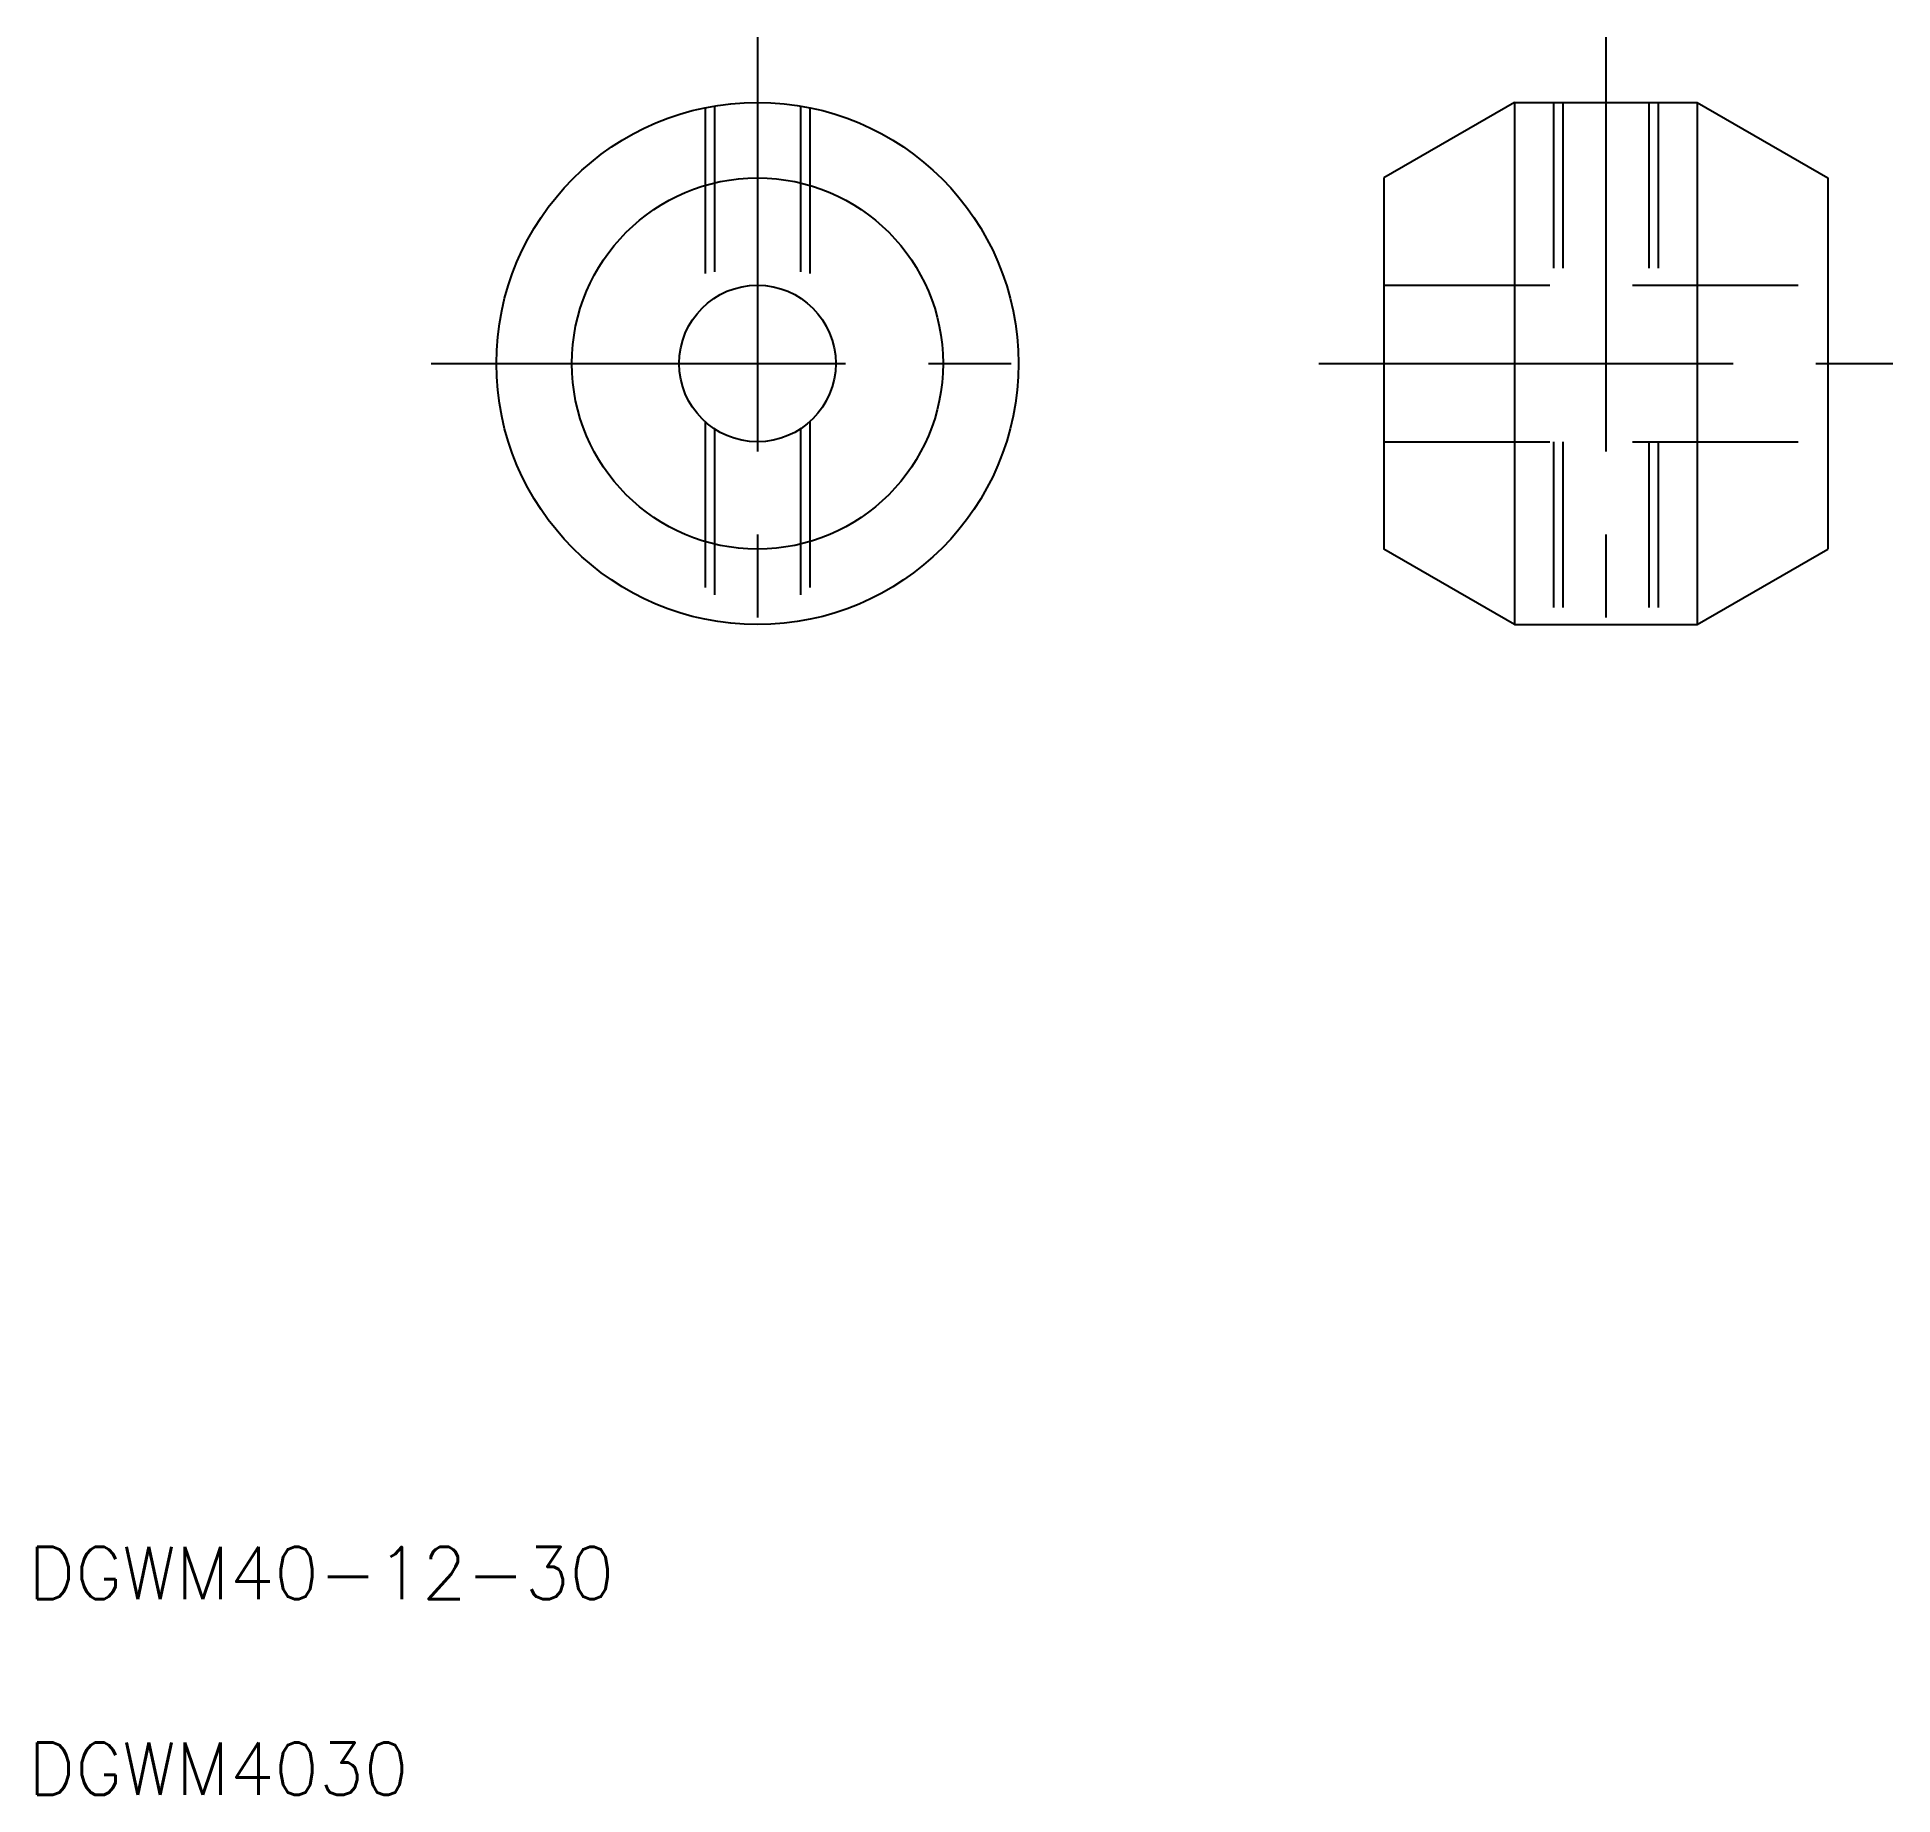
# Model space of a CAD drawing. Extents: x 11 to 153, y 10 to 145.
import ezdxf

# ---------------------------------------------------------------- set-up
doc = ezdxf.new("R2010")
doc.units = 0
doc.linetypes.add('CENTER', pattern=[50.8, 31.75, -6.35, 6.35, -6.35])
doc.linetypes.add('DASHED', pattern=[19.05, 12.7, -6.35])
doc.layers.get('0').update_dxf_attribs({"linetype": 'CONTINUOUS'})
doc.layers.add('CENTER', color=1, linetype='CENTER')
doc.styles.get("Standard").update_dxf_attribs({"font": 'txt', "bigfont": 'BIGFONT'})

msp = doc.modelspace()

# ---------------------------------------------------------------- linework, layer by layer
at = {"color": 3, "linetype": 'DASHED'}
for p, q in [((62.58, 139.38), (62.58, 124.66)), ((69.18, 139.38), (69.18, 124.66)), ((126.88, 139.65), (126.88, 125.65)), ((127.58, 139.65), (127.58, 125.65)), ((134.18, 139.65), (134.18, 125.65)), ((134.88, 139.65), (134.88, 125.65)), ((61.88, 139.25), (61.88, 124.12)), ((69.88, 139.25), (69.88, 124.12)), ((113.88, 125.65), (147.88, 125.65)), ((61.88, 115.18), (61.88, 100.06)), ((69.88, 115.18), (69.88, 100.06)), ((62.58, 114.64), (62.58, 99.93)), ((69.18, 114.64), (69.18, 99.93)), ((113.88, 113.65), (147.88, 113.65)), ((126.88, 113.65), (126.88, 99.65)), ((127.58, 113.65), (127.58, 99.65)), ((134.18, 113.65), (134.18, 99.65)), ((134.88, 113.65), (134.88, 99.65))]:
    msp.add_line(p, q, dxfattribs=at)
at = {"color": 7, "linetype": 'CONTINUOUS'}
for p, q in [((123.88, 139.65), (113.88, 133.88)), ((123.88, 139.65), (123.88, 99.65)), ((123.88, 139.65), (137.88, 139.65)), ((137.88, 139.65), (137.88, 99.65)), ((137.88, 139.65), (147.88, 133.88)), ((113.88, 133.88), (113.88, 105.42)), ((147.88, 133.88), (147.88, 105.42)), ((137.88, 129.63), (137.88, 129.63)), ((137.88, 119.65), (137.88, 119.65)), ((123.88, 99.65), (113.88, 105.42)), ((137.88, 99.65), (147.88, 105.42)), ((123.88, 99.65), (137.88, 99.65))]:
    msp.add_line(p, q, dxfattribs=at)
for radius in [20, 14.22, 6]:
    msp.add_circle((65.88, 119.65), radius, dxfattribs=at)
at = {"layer": 'CENTER', "color": 1, "linetype": 'CENTER'}
for p, q in [((65.88, 144.65), (65.88, 94.65)), ((130.88, 144.65), (130.88, 94.65)), ((40.88, 119.65), (90.88, 119.65)), ((108.88, 119.65), (152.88, 119.65))]:
    msp.add_line(p, q, dxfattribs=at)

# ---------------------------------------------------------------- texts
at = {"color": 7, "linetype": 'CONTINUOUS'}
for s, p in [('DGWM40-12-30', (10, 25)), ('DGWM4030', (10, 10))]:
    msp.add_text(s, height=4, dxfattribs=at).set_placement(p)

doc.saveas('drawing.dxf')
